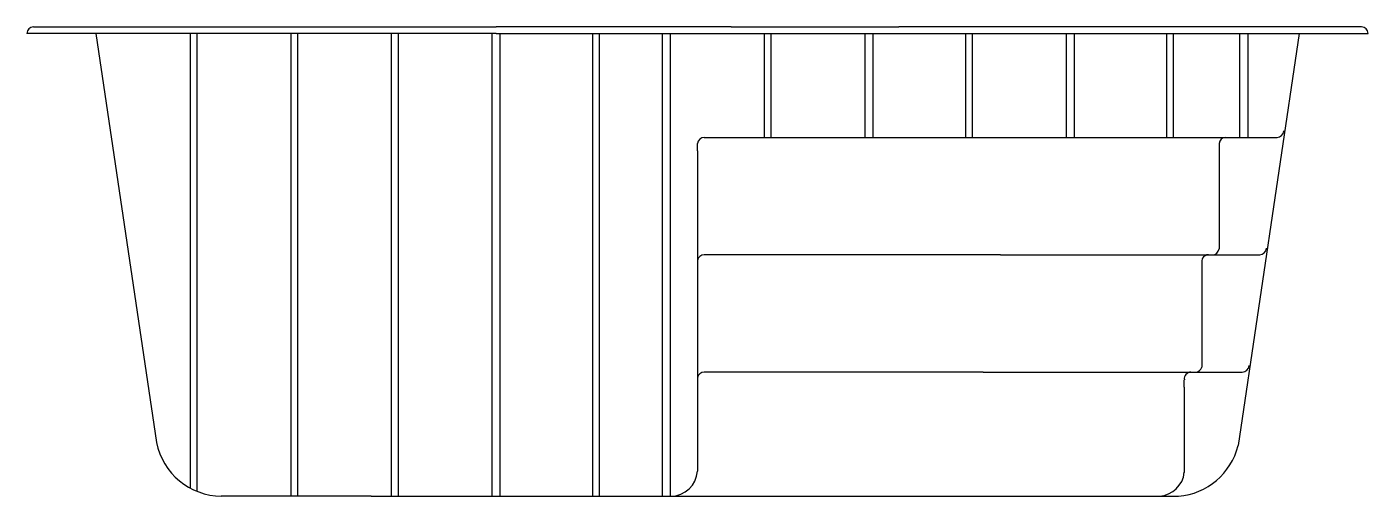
# Model space of a CAD drawing. Extents: x -1079.25 to -1075.25, y 310.16 to 311.56.
import ezdxf

# ---------------------------------------------------------------- set-up
doc = ezdxf.new("R2010")
doc.units = 0
doc.header["$LTSCALE"] = 10
doc.header["$MEASUREMENT"] = 0
doc.layers.add('Piscinas_Fibratec', color=4, linetype='CONTINUOUS')

msp = doc.modelspace()

# ---------------------------------------------------------------- linework, layer by layer
at = {"layer": 'Piscinas_Fibratec', "color": 2}
for p, q in [((-1079.0472, 311.5355), (-1079.2501, 311.5355)), ((-1079.0472, 311.5355), (-1079.2501, 311.5355)), ((-1079.2301, 311.5555), (-1079.0501, 311.5555)), ((-1079.2301, 311.5555), (-1079.0501, 311.5555)), ((-1079.0501, 311.5555), (-1077.8501, 311.5555)), ((-1079.0501, 311.5555), (-1077.8501, 311.5555)), ((-1077.8501, 311.5355), (-1079.0472, 311.5355)), ((-1077.8501, 311.5355), (-1079.0472, 311.5355)), ((-1077.6501, 311.5555), (-1077.8501, 311.5555)), ((-1077.6501, 311.5555), (-1077.8501, 311.5555)), ((-1077.8501, 311.5355), (-1077.6501, 311.5355)), ((-1077.8501, 311.5355), (-1077.6501, 311.5355)), ((-1077.1501, 311.5555), (-1077.6501, 311.5555)), ((-1077.1501, 311.5555), (-1077.6501, 311.5555)), ((-1077.6501, 311.5355), (-1077.1501, 311.5355)), ((-1077.6501, 311.5355), (-1077.1501, 311.5355)), ((-1077.1501, 311.5555), (-1076.6501, 311.5555)), ((-1077.1501, 311.5555), (-1076.6501, 311.5555)), ((-1077.1501, 311.5355), (-1076.6501, 311.5355)), ((-1077.1501, 311.5355), (-1076.6501, 311.5355)), ((-1075.4501, 311.5555), (-1076.6501, 311.5555)), ((-1075.4501, 311.5555), (-1076.6501, 311.5555)), ((-1076.6501, 311.5355), (-1075.4531, 311.5355)), ((-1076.6501, 311.5355), (-1075.4531, 311.5355)), ((-1075.4531, 311.5355), (-1075.2501, 311.5355)), ((-1075.4531, 311.5355), (-1075.2501, 311.5355)), ((-1075.2701, 311.5555), (-1075.4501, 311.5555)), ((-1075.2701, 311.5555), (-1075.4501, 311.5555))]:
    msp.add_line(p, q, dxfattribs=at)
at = {"layer": 'Piscinas_Fibratec'}
for p, q in [((-1079.0442, 311.5355), (-1078.8638, 310.3153)), ((-1079.0442, 311.5355), (-1078.8638, 310.3153)), ((-1075.456, 311.5355), (-1075.6378, 310.3063)), ((-1075.456, 311.5355), (-1075.6378, 310.3063)), ((-1077.2501, 311.1856), (-1077.2501, 311.2075)), ((-1077.2501, 311.1856), (-1077.2501, 311.2075)), ((-1077.2302, 311.2255), (-1077.1001, 311.2255)), ((-1077.2302, 311.2255), (-1077.1001, 311.2255)), ((-1077.1001, 311.2255), (-1076.2948, 311.2255)), ((-1077.1001, 311.2255), (-1076.2948, 311.2255)), ((-1076.2948, 311.2255), (-1076.0448, 311.2255)), ((-1076.2948, 311.2255), (-1076.0448, 311.2255)), ((-1076.0448, 311.2255), (-1075.7948, 311.2255)), ((-1076.0448, 311.2255), (-1075.7948, 311.2255)), ((-1075.7948, 311.2255), (-1075.6948, 311.2255)), ((-1075.7948, 311.2255), (-1075.6948, 311.2255)), ((-1075.6948, 311.2255), (-1075.522, 311.2255)), ((-1075.6948, 311.2255), (-1075.522, 311.2255)), ((-1075.6948, 311.2077), (-1075.6948, 310.8932)), ((-1075.6948, 311.2077), (-1075.6948, 310.8932)), ((-1077.2501, 311.1856), (-1077.2501, 310.23)), ((-1077.2501, 311.1856), (-1077.2501, 310.23)), ((-1076.3466, 310.8755), (-1077.2304, 310.8755)), ((-1076.3466, 310.8755), (-1077.2304, 310.8755)), ((-1076.3466, 310.8755), (-1076.0966, 310.8755)), ((-1076.3466, 310.8755), (-1076.0966, 310.8755)), ((-1076.0966, 310.8755), (-1075.8466, 310.8755)), ((-1076.0966, 310.8755), (-1075.8466, 310.8755)), ((-1075.8466, 310.8755), (-1075.7466, 310.8755)), ((-1075.8466, 310.8755), (-1075.7466, 310.8755)), ((-1075.7466, 310.8755), (-1075.5737, 310.8755)), ((-1075.7466, 310.8755), (-1075.5737, 310.8755)), ((-1075.7466, 310.8541), (-1075.7466, 310.5406)), ((-1075.7466, 310.8541), (-1075.7466, 310.5406)), ((-1076.3984, 310.5255), (-1077.2304, 310.5255)), ((-1076.3984, 310.5255), (-1077.2304, 310.5255)), ((-1076.3984, 310.5255), (-1076.1484, 310.5255)), ((-1076.3984, 310.5255), (-1076.1484, 310.5255)), ((-1076.1484, 310.5255), (-1075.8984, 310.5255)), ((-1076.1484, 310.5255), (-1075.8984, 310.5255)), ((-1075.8984, 310.5255), (-1075.7984, 310.5255)), ((-1075.8984, 310.5255), (-1075.7984, 310.5255)), ((-1075.7984, 310.5255), (-1075.6255, 310.5255)), ((-1075.7984, 310.5255), (-1075.6255, 310.5255)), ((-1075.7984, 310.481), (-1075.7984, 310.5029)), ((-1075.7984, 310.481), (-1075.7984, 310.5029)), ((-1075.7984, 310.481), (-1075.7984, 310.2266)), ((-1075.7984, 310.481), (-1075.7984, 310.2266)), ((-1078.223, 310.1555), (-1078.6702, 310.1555)), ((-1078.223, 310.1555), (-1078.6702, 310.1555)), ((-1078.223, 310.1555), (-1077.723, 310.1555)), ((-1078.223, 310.1555), (-1077.723, 310.1555)), ((-1077.723, 310.1555), (-1075.8157, 310.1555)), ((-1077.723, 310.1555), (-1075.8157, 310.1555))]:
    msp.add_line(p, q, dxfattribs=at)
at = {"layer": 'Piscinas_Fibratec', "color": 1}
for p, q in [((-1078.7622, 310.1791), (-1078.7622, 311.5355)), ((-1078.7622, 310.1791), (-1078.7622, 311.5355)), ((-1078.7422, 310.1698), (-1078.7422, 311.5355)), ((-1078.7422, 310.1698), (-1078.7422, 311.5355)), ((-1078.4622, 310.1555), (-1078.4622, 311.5355)), ((-1078.4622, 310.1555), (-1078.4622, 311.5355)), ((-1078.4422, 310.1555), (-1078.4422, 311.5355)), ((-1078.4422, 310.1555), (-1078.4422, 311.5355)), ((-1078.1622, 310.1555), (-1078.1622, 311.5355)), ((-1078.1622, 310.1555), (-1078.1622, 311.5355)), ((-1078.1422, 310.1555), (-1078.1422, 311.5355)), ((-1078.1422, 310.1555), (-1078.1422, 311.5355)), ((-1077.8622, 310.1555), (-1077.8622, 311.5355)), ((-1077.8622, 310.1555), (-1077.8622, 311.5355)), ((-1077.8381, 310.1555), (-1077.8381, 311.5355)), ((-1077.8381, 310.1555), (-1077.8381, 311.5355)), ((-1077.5622, 310.1555), (-1077.5622, 311.5355)), ((-1077.5622, 310.1555), (-1077.5622, 311.5355)), ((-1077.5422, 310.1555), (-1077.5422, 311.5355)), ((-1077.5422, 310.1555), (-1077.5422, 311.5355)), ((-1077.3546, 310.1555), (-1077.3546, 311.5355)), ((-1077.3546, 310.1555), (-1077.3546, 311.5355)), ((-1077.3304, 310.1555), (-1077.3304, 311.5355)), ((-1077.3304, 310.1555), (-1077.3304, 311.5355)), ((-1077.0502, 311.2255), (-1077.0502, 311.5355)), ((-1077.0502, 311.2255), (-1077.0502, 311.5355)), ((-1077.0302, 311.2255), (-1077.0302, 311.5355)), ((-1077.0302, 311.2255), (-1077.0302, 311.5355)), ((-1076.7502, 311.2255), (-1076.7502, 311.5355)), ((-1076.7502, 311.2255), (-1076.7502, 311.5355)), ((-1076.726, 311.2255), (-1076.726, 311.5355)), ((-1076.726, 311.2255), (-1076.726, 311.5355)), ((-1076.4502, 311.2255), (-1076.4502, 311.5355)), ((-1076.4502, 311.2255), (-1076.4502, 311.5355)), ((-1076.4302, 311.2255), (-1076.4302, 311.5355)), ((-1076.4302, 311.2255), (-1076.4302, 311.5355)), ((-1076.1502, 311.2255), (-1076.1502, 311.5355)), ((-1076.1502, 311.2255), (-1076.1502, 311.5355)), ((-1076.126, 311.2255), (-1076.126, 311.5355)), ((-1076.126, 311.2255), (-1076.126, 311.5355)), ((-1075.8502, 311.2255), (-1075.8502, 311.5355)), ((-1075.8502, 311.2255), (-1075.8502, 311.5355)), ((-1075.8302, 311.2255), (-1075.8302, 311.5355)), ((-1075.8302, 311.2255), (-1075.8302, 311.5355)), ((-1075.6326, 311.2255), (-1075.6326, 311.5355)), ((-1075.6326, 311.2255), (-1075.6326, 311.5355)), ((-1075.6084, 311.2255), (-1075.6084, 311.5355)), ((-1075.6084, 311.2255), (-1075.6084, 311.5355))]:
    msp.add_line(p, q, dxfattribs=at)
at = {"layer": 'Piscinas_Fibratec', "color": 2}
for centre, start, end in [((-1079.2301, 311.5355), 90, 180), ((-1079.2301, 311.5355), 90, 180), ((-1075.2701, 311.5355), 0, 90), ((-1075.2701, 311.5355), 0, 90)]:
    msp.add_arc(centre, 0.02, start, end, dxfattribs=at)
at = {"layer": 'Piscinas_Fibratec'}
for centre, radius, start, end in [((-1075.522, 311.2455), 0.02, 270, 357.924), ((-1075.522, 311.2455), 0.02, 270, 357.924), ((-1077.2302, 311.2055), 0.02, 90, 174.3543), ((-1077.2302, 311.2055), 0.02, 90, 174.3543), ((-1075.675, 311.2055), 0.02, 90, 173.5955), ((-1075.675, 311.2055), 0.02, 90, 173.5955), ((-1075.7147, 310.8955), 0.02, 270, 353.3555), ((-1075.7147, 310.8955), 0.02, 270, 353.3555), ((-1075.5737, 310.8955), 0.02, 270, 358.0627), ((-1075.5737, 310.8955), 0.02, 270, 358.0627), ((-1077.2304, 310.8555), 0.02, 90, 171.4631), ((-1077.2304, 310.8555), 0.02, 90, 171.4631), ((-1075.7267, 310.8555), 0.02, 90, 183.9044), ((-1075.7267, 310.8555), 0.02, 90, 183.9044), ((-1077.2304, 310.5055), 0.02, 90, 170.563), ((-1077.2304, 310.5055), 0.02, 90, 170.563), ((-1075.7785, 310.5055), 0.02, 90, 187.3756), ((-1075.7785, 310.5055), 0.02, 90, 187.3756), ((-1075.766, 310.5455), 0.02, 270, 345.8887), ((-1075.766, 310.5455), 0.02, 270, 345.8887), ((-1075.6255, 310.5455), 0.02, 270, 358.0502), ((-1075.6255, 310.5455), 0.02, 270, 358.0502), ((-1078.6678, 310.3555), 0.2, 191.5937, 269.3286), ((-1078.6678, 310.3555), 0.2, 191.5937, 269.3286), ((-1075.8319, 310.3548), 0.2, 274.6401, 345.9563), ((-1075.8319, 310.3548), 0.2, 274.6401, 345.9563), ((-1077.3299, 310.2355), 0.08, 270, 356.0684), ((-1077.3299, 310.2355), 0.08, 270, 356.0684), ((-1075.8779, 310.2353), 0.08, 273.9318, 353.7676), ((-1075.8779, 310.2353), 0.08, 273.9318, 353.7676)]:
    msp.add_arc(centre, radius, start, end, dxfattribs=at)

doc.saveas('drawing.dxf')
